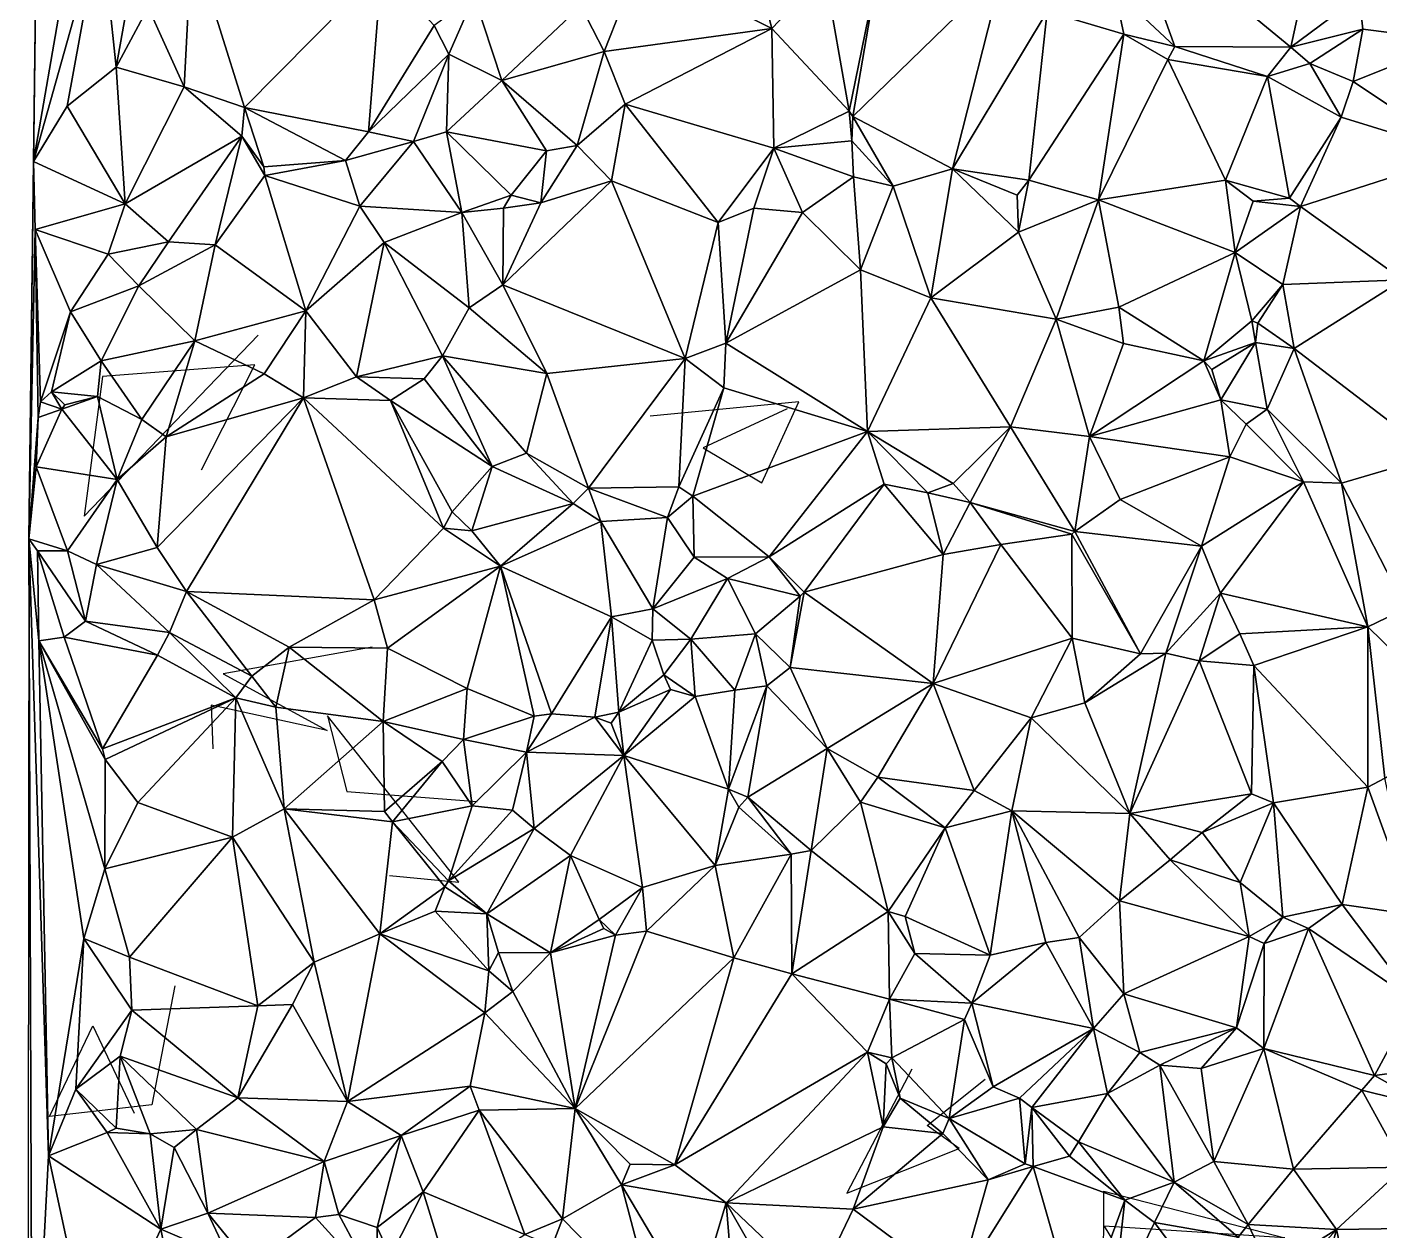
# Model space of a CAD drawing. Header units: metres. Extents: x -15 to 15, y -15.3 to 15.6.
# Drawn here: x -14.99 to -2.27, y -2.43 to 8.88 of the extents above; entities that cross this region are included whole.
import ezdxf

# ---------------------------------------------------------------- set-up
doc = ezdxf.new("R2010")
doc.units = ezdxf.units.M
doc.layers.add('CRACKS', color=1, linetype='Continuous')
doc.layers.add('STREET_MESH', color=7, linetype='Continuous')

msp = doc.modelspace()

# ---------------------------------------------------------------- linework, layer by layer
at = {"layer": 'CRACKS'}
for points in [[(-13.349, 4.716, 0.1), (-12.848, 5.705, 0.1), (-14.28, 5.593, 0.1), (-14.45, 4.283, 0.1), (-12.815, 5.984, 0.1)], [(-7.845, 5.292, 0.1), (-8.632, 4.923, 0.1), (-8.082, 4.596, 0.1), (-7.734, 5.357, 0.1), (-9.133, 5.221, 0.1)], [(-11.745, 3.051, 0.1), (-13.145, 2.8, 0.1), (-12.168, 2.267, 0.1), (-13.257, 2.506, 0.1), (-13.242, 2.097, 0.1)], [(-11.581, 0.907, 0.1), (-10.931, 0.843, 0.1), (-12.163, 2.407, 0.1), (-11.983, 1.694, 0.1), (-10.757, 1.603, 0.1)], [(-13.598, -0.131, 0.1), (-13.816, -1.247, 0.1), (-14.776, -1.358, 0.1), (-14.371, -0.506, 0.1), (-13.982, -1.326, 0.1)], [(-6.671, -0.914, 0.1), (-7.284, -2.077, 0.1), (-6.228, -1.658, 0.1), (-6.527, -1.444, 0.1), (-5.982, -1.008, 0.1)], [(-4.872, -2.899, 0.1), (-4.868, -2.059, 0.1), (-3.167, -2.498, 0.1), (-4.865, -2.389, 0.1), (-3.958, -3.873, 0.1)]]:
    msp.add_polyline3d(points, dxfattribs=at)
at = {"layer": 'STREET_MESH'}
for points in [[(-14.927, 7.613), (-14.872, 12.115), (-14.973, 4.07)], [(-14.927, 7.613), (-14.384, 10.761), (-14.872, 12.115)], [(-14.384, 10.761), (-14.927, 7.613), (-14.294, 9.869)], [(-4.657, 9.962), (-3.111, 8.688), (-2.769, 10.261)], [(-3.111, 8.688), (-2.466, 9.168), (-2.769, 10.261)], [(-4.657, 9.962), (-4.767, 9.226), (-4.201, 8.696)], [(-3.111, 8.688), (-4.657, 9.962), (-4.201, 8.696)], [(-14.927, 7.613), (-14.612, 8.133), (-14.294, 9.869)], [(-14.612, 8.133), (-14.152, 8.501), (-14.294, 9.869)], [(-14.294, 9.869), (-14.152, 8.501), (-13.986, 9.43)], [(-13.438, 9.703), (-13.851, 9.062), (-13.513, 8.316)], [(-12.943, 8.123), (-13.438, 9.703), (-13.513, 8.316)], [(-11.657, 9.424), (-13.438, 9.703), (-12.943, 8.123)], [(-8.196, 9.672), (-9.232, 9.491), (-7.989, 8.863)], [(-7.491, 9.388), (-8.196, 9.672), (-7.989, 8.863)], [(-2.166, 9.61), (-2.466, 9.168), (-1.565, 8.749)], [(-14.152, 8.501), (-13.851, 9.062), (-13.986, 9.43)], [(-11.778, 7.892), (-11.657, 9.424), (-12.943, 8.123)], [(-11.778, 7.892), (-11.161, 8.892), (-11.657, 9.424)], [(-9.232, 9.491), (-9.784, 9.074), (-9.564, 8.647)], [(-9.232, 9.491), (-9.564, 8.647), (-7.989, 8.863)], [(-7.26, 8.086), (-7.491, 9.388), (-7.989, 8.863)], [(-6.991, 9.409), (-7.491, 9.388), (-7.26, 8.086)], [(-7.227, 8.036), (-6.991, 9.409), (-7.26, 8.086)], [(-7.227, 8.036), (-6.291, 7.545), (-5.818, 9.41)], [(-6.991, 9.409), (-7.227, 8.036), (-5.818, 9.41)], [(-6.291, 7.545), (-5.399, 9.022), (-5.818, 9.41)], [(-11.161, 8.892), (-11.025, 8.622), (-10.785, 9.167)], [(-11.025, 8.622), (-10.526, 8.375), (-10.785, 9.167)], [(-10.526, 8.375), (-9.784, 9.074), (-10.785, 9.167)], [(-4.767, 9.226), (-5.399, 9.022), (-4.681, 8.81)], [(-4.201, 8.696), (-4.767, 9.226), (-4.681, 8.81)], [(-2.466, 9.168), (-3.111, 8.688), (-2.432, 8.858)], [(-2.466, 9.168), (-2.432, 8.858), (-1.565, 8.749)], [(-13.851, 9.062), (-14.152, 8.501), (-13.513, 8.316)], [(-9.784, 9.074), (-10.526, 8.375), (-9.564, 8.647)], [(-5.399, 9.022), (-6.291, 7.545), (-5.571, 7.439)], [(-4.681, 8.81), (-5.399, 9.022), (-5.571, 7.439)], [(-11.025, 8.622), (-11.161, 8.892), (-11.778, 7.892)], [(-9.564, 8.647), (-9.368, 8.152), (-7.989, 8.863)], [(-9.368, 8.152), (-7.97, 7.74), (-7.989, 8.863)], [(-7.97, 7.74), (-7.26, 8.086), (-7.989, 8.863)], [(-4.917, 7.254), (-4.681, 8.81), (-5.571, 7.439)], [(-4.917, 7.254), (-4.266, 8.572), (-4.681, 8.81)], [(-4.266, 8.572), (-4.201, 8.696), (-4.681, 8.81)], [(-3.111, 8.688), (-2.932, 8.536), (-2.432, 8.858)], [(-2.932, 8.536), (-2.525, 8.367), (-2.432, 8.858)], [(-2.432, 8.858), (-2.525, 8.367), (-1.565, 8.749)], [(-10.526, 8.375), (-9.817, 7.763), (-9.564, 8.647)], [(-9.564, 8.647), (-9.817, 7.763), (-9.368, 8.152)], [(-4.201, 8.696), (-4.266, 8.572), (-3.329, 8.413)], [(-3.111, 8.688), (-4.201, 8.696), (-3.329, 8.413)], [(-2.932, 8.536), (-3.111, 8.688), (-3.329, 8.413)], [(-2.525, 8.367), (-1.499, 7.679), (-1.565, 8.749)], [(-11.025, 8.622), (-11.778, 7.892), (-11.356, 7.802)], [(-11.046, 7.893), (-11.025, 8.622), (-11.356, 7.802)], [(-11.025, 8.622), (-11.046, 7.893), (-10.526, 8.375)], [(-4.917, 7.254), (-3.725, 7.44), (-4.266, 8.572)], [(-4.266, 8.572), (-3.725, 7.44), (-3.329, 8.413)], [(-2.636, 8.03), (-2.932, 8.536), (-3.329, 8.413)], [(-2.525, 8.367), (-2.932, 8.536), (-2.636, 8.03)], [(-14.612, 8.133), (-14.065, 7.215), (-14.152, 8.501)], [(-14.152, 8.501), (-14.065, 7.215), (-13.513, 8.316)], [(-3.725, 7.44), (-3.123, 7.269), (-3.329, 8.413)], [(-3.123, 7.269), (-2.636, 8.03), (-3.329, 8.413)], [(-14.065, 7.215), (-12.968, 7.853), (-13.513, 8.316)], [(-12.968, 7.853), (-12.943, 8.123), (-13.513, 8.316)], [(-10.526, 8.375), (-11.046, 7.893), (-10.106, 7.713)], [(-9.817, 7.763), (-10.526, 8.375), (-10.106, 7.713)], [(-1.499, 7.679), (-2.525, 8.367), (-2.636, 8.03)], [(-9.817, 7.763), (-9.495, 7.432), (-9.368, 8.152)], [(-9.368, 8.152), (-9.495, 7.432), (-8.493, 7.04)], [(-7.97, 7.74), (-9.368, 8.152), (-8.493, 7.04)], [(-14.065, 7.215), (-14.612, 8.133), (-14.927, 7.613)], [(-12.943, 8.123), (-12.968, 7.853), (-12.764, 7.564)], [(-12.943, 8.123), (-12.764, 7.564), (-11.995, 7.623)], [(-11.778, 7.892), (-12.943, 8.123), (-11.995, 7.623)], [(-7.237, 7.808), (-7.26, 8.086), (-7.97, 7.74)], [(-7.237, 7.808), (-7.227, 8.036), (-7.26, 8.086)], [(-7.227, 8.036), (-7.237, 7.808), (-6.846, 7.381)], [(-6.291, 7.545), (-7.227, 8.036), (-6.846, 7.381)], [(-3.123, 7.269), (-3.02, 7.19), (-2.636, 8.03)], [(-3.02, 7.19), (-1.499, 7.679), (-2.636, 8.03)], [(-11.356, 7.802), (-11.778, 7.892), (-11.995, 7.623)], [(-11.046, 7.893), (-11.356, 7.802), (-10.902, 7.134)], [(-11.046, 7.893), (-10.439, 7.298), (-10.106, 7.713)], [(-10.439, 7.298), (-11.046, 7.893), (-10.902, 7.134)], [(-13.66, 6.858), (-12.968, 7.853), (-14.065, 7.215)], [(-12.968, 7.853), (-13.66, 6.858), (-13.219, 6.831)], [(-12.753, 7.484), (-12.968, 7.853), (-13.219, 6.831)], [(-12.968, 7.853), (-12.753, 7.484), (-12.764, 7.564)], [(-11.859, 7.195), (-11.356, 7.802), (-11.995, 7.623)], [(-10.902, 7.134), (-11.356, 7.802), (-11.859, 7.195)], [(-9.495, 7.432), (-9.817, 7.763), (-10.16, 7.226)], [(-9.817, 7.763), (-10.106, 7.713), (-10.16, 7.226)], [(-7.237, 7.808), (-7.97, 7.74), (-7.221, 7.469)], [(-6.846, 7.381), (-7.237, 7.808), (-7.221, 7.469)], [(-10.106, 7.713), (-10.439, 7.298), (-10.16, 7.226)], [(-8.158, 7.176), (-7.97, 7.74), (-8.493, 7.04)], [(-8.158, 7.176), (-7.701, 7.135), (-7.97, 7.74)], [(-7.97, 7.74), (-7.701, 7.135), (-7.221, 7.469)], [(-1.499, 7.679), (-3.02, 7.19), (-2.056, 6.503)], [(-14.912, 6.976), (-14.927, 7.613), (-14.973, 4.07)], [(-14.912, 6.976), (-14.065, 7.215), (-14.927, 7.613)], [(-12.764, 7.564), (-12.753, 7.484), (-11.995, 7.623)], [(-12.753, 7.484), (-11.859, 7.195), (-11.995, 7.623)], [(-6.291, 7.545), (-6.846, 7.381), (-6.493, 6.333)], [(-5.668, 6.949), (-6.291, 7.545), (-6.493, 6.333)], [(-6.291, 7.545), (-5.682, 7.299), (-5.571, 7.439)], [(-6.291, 7.545), (-5.668, 6.949), (-5.682, 7.299)], [(-12.753, 7.484), (-13.219, 6.831), (-12.367, 6.21)], [(-11.859, 7.195), (-12.753, 7.484), (-12.367, 6.21)], [(-10.516, 6.455), (-9.495, 7.432), (-10.16, 7.226)], [(-10.516, 6.455), (-8.802, 5.763), (-9.495, 7.432)], [(-9.495, 7.432), (-8.802, 5.763), (-8.493, 7.04)], [(-7.221, 7.469), (-7.701, 7.135), (-7.156, 6.595)], [(-6.846, 7.381), (-7.221, 7.469), (-7.156, 6.595)], [(-6.846, 7.381), (-7.156, 6.595), (-6.493, 6.333)], [(-5.682, 7.299), (-5.668, 6.949), (-5.571, 7.439)], [(-5.668, 6.949), (-4.917, 7.254), (-5.571, 7.439)], [(-3.725, 7.44), (-4.917, 7.254), (-3.632, 6.76)], [(-3.465, 7.242), (-3.725, 7.44), (-3.632, 6.76)], [(-3.123, 7.269), (-3.725, 7.44), (-3.465, 7.242)], [(-10.509, 7.177), (-10.439, 7.298), (-10.902, 7.134)], [(-10.439, 7.298), (-10.509, 7.177), (-10.16, 7.226)], [(-4.917, 7.254), (-5.668, 6.949), (-5.315, 6.134)], [(-4.726, 6.247), (-4.917, 7.254), (-5.315, 6.134)], [(-4.917, 7.254), (-4.726, 6.247), (-3.632, 6.76)], [(-3.02, 7.19), (-3.123, 7.269), (-3.465, 7.242)], [(-14.065, 7.215), (-14.912, 6.976), (-14.226, 6.744)], [(-13.66, 6.858), (-14.065, 7.215), (-14.226, 6.744)], [(-11.859, 7.195), (-12.367, 6.21), (-11.632, 6.854)], [(-10.902, 7.134), (-11.859, 7.195), (-11.632, 6.854)], [(-10.833, 6.24), (-10.902, 7.134), (-11.632, 6.854)], [(-10.516, 6.455), (-10.509, 7.177), (-10.902, 7.134)], [(-10.516, 6.455), (-10.902, 7.134), (-10.833, 6.24)], [(-10.509, 7.177), (-10.516, 6.455), (-10.16, 7.226)], [(-8.419, 5.909), (-8.158, 7.176), (-8.493, 7.04)], [(-8.419, 5.909), (-7.701, 7.135), (-8.158, 7.176)], [(-7.701, 7.135), (-8.419, 5.909), (-7.156, 6.595)], [(-3.02, 7.19), (-3.465, 7.242), (-3.632, 6.76)], [(-3.185, 6.459), (-3.02, 7.19), (-3.632, 6.76)], [(-3.02, 7.19), (-3.185, 6.459), (-2.056, 6.503)], [(-8.802, 5.763), (-8.419, 5.909), (-8.493, 7.04)], [(-14.885, 5.208), (-14.912, 6.976), (-14.973, 4.07)], [(-14.912, 6.976), (-14.885, 5.208), (-14.862, 5.357)], [(-14.579, 6.202), (-14.912, 6.976), (-14.862, 5.357)], [(-14.912, 6.976), (-14.579, 6.202), (-14.226, 6.744)], [(-5.315, 6.134), (-5.668, 6.949), (-6.493, 6.333)], [(-14.579, 6.202), (-13.936, 6.445), (-14.226, 6.744)], [(-13.936, 6.445), (-13.66, 6.858), (-14.226, 6.744)], [(-13.66, 6.858), (-13.936, 6.445), (-13.219, 6.831)], [(-13.936, 6.445), (-13.41, 5.93), (-13.219, 6.831)], [(-13.219, 6.831), (-13.41, 5.93), (-12.367, 6.21)], [(-12.367, 6.21), (-11.891, 5.591), (-11.632, 6.854)], [(-11.632, 6.854), (-11.891, 5.591), (-11.082, 5.79)], [(-10.833, 6.24), (-11.632, 6.854), (-11.082, 5.79)], [(-4.726, 6.247), (-3.926, 5.741), (-3.632, 6.76)], [(-3.926, 5.741), (-3.475, 6.118), (-3.632, 6.76)], [(-3.475, 6.118), (-3.185, 6.459), (-3.632, 6.76)], [(-7.156, 6.595), (-8.419, 5.909), (-7.09, 5.079)], [(-7.156, 6.595), (-7.09, 5.079), (-6.493, 6.333)], [(-3.185, 6.459), (-3.077, 5.857), (-2.056, 6.503)], [(-3.077, 5.857), (-1.761, 4.848), (-2.056, 6.503)], [(-13.936, 6.445), (-14.579, 6.202), (-14.292, 5.74)], [(-13.41, 5.93), (-13.936, 6.445), (-14.292, 5.74)], [(-10.103, 5.621), (-10.516, 6.455), (-10.833, 6.24)], [(-10.103, 5.621), (-8.802, 5.763), (-10.516, 6.455)], [(-3.475, 6.118), (-3.421, 6.096), (-3.185, 6.459)], [(-3.421, 6.096), (-3.077, 5.857), (-3.185, 6.459)], [(-10.103, 5.621), (-10.833, 6.24), (-11.082, 5.79)], [(-7.09, 5.079), (-5.746, 5.122), (-6.493, 6.333)], [(-5.746, 5.122), (-5.315, 6.134), (-6.493, 6.333)], [(-4.684, 5.905), (-4.726, 6.247), (-5.315, 6.134)], [(-4.726, 6.247), (-4.684, 5.905), (-3.926, 5.741)], [(-14.757, 5.45), (-14.579, 6.202), (-14.862, 5.357)], [(-14.579, 6.202), (-14.757, 5.45), (-14.292, 5.74)], [(-13.41, 5.93), (-12.76, 5.62), (-12.367, 6.21)], [(-12.76, 5.62), (-12.39, 5.393), (-12.367, 6.21)], [(-12.39, 5.393), (-11.891, 5.591), (-12.367, 6.21)], [(-5.746, 5.122), (-5.001, 5.031), (-5.315, 6.134)], [(-5.001, 5.031), (-4.684, 5.905), (-5.315, 6.134)], [(-3.442, 5.913), (-3.475, 6.118), (-3.926, 5.741)], [(-3.442, 5.913), (-3.421, 6.096), (-3.475, 6.118)], [(-3.421, 6.096), (-3.442, 5.913), (-3.077, 5.857)], [(-13.908, 5.19), (-13.41, 5.93), (-14.292, 5.74)], [(-13.41, 5.93), (-13.908, 5.19), (-13.681, 5.027)], [(-12.76, 5.62), (-13.41, 5.93), (-13.681, 5.027)], [(-8.419, 5.909), (-8.802, 5.763), (-8.438, 5.489)], [(-8.419, 5.909), (-8.438, 5.489), (-7.09, 5.079)], [(-4.684, 5.905), (-5.001, 5.031), (-3.926, 5.741)], [(-3.853, 5.659), (-3.442, 5.913), (-3.926, 5.741)], [(-3.442, 5.913), (-3.853, 5.659), (-3.767, 5.375)], [(-3.331, 5.288), (-3.442, 5.913), (-3.767, 5.375)], [(-3.442, 5.913), (-3.331, 5.288), (-3.077, 5.857)], [(-3.077, 5.857), (-3.331, 5.288), (-2.634, 4.592)], [(-1.761, 4.848), (-3.077, 5.857), (-2.634, 4.592)], [(-14.757, 5.45), (-14.325, 5.407), (-14.292, 5.74)], [(-14.325, 5.407), (-13.908, 5.19), (-14.292, 5.74)], [(-11.891, 5.591), (-11.256, 5.572), (-11.082, 5.79)], [(-11.256, 5.572), (-10.615, 4.748), (-11.082, 5.79)], [(-10.615, 4.748), (-10.293, 4.874), (-11.082, 5.79)], [(-10.293, 4.874), (-10.103, 5.621), (-11.082, 5.79)], [(-9.712, 4.545), (-8.802, 5.763), (-10.103, 5.621)], [(-8.802, 5.763), (-9.712, 4.545), (-8.862, 4.559)], [(-8.438, 5.489), (-8.802, 5.763), (-8.862, 4.559)], [(-5.001, 5.031), (-3.767, 5.375), (-3.926, 5.741)], [(-3.767, 5.375), (-3.853, 5.659), (-3.926, 5.741)], [(-12.39, 5.393), (-12.76, 5.62), (-13.681, 5.027)], [(-10.293, 4.874), (-9.712, 4.545), (-10.103, 5.621)], [(-11.571, 5.369), (-11.891, 5.591), (-12.39, 5.393)], [(-11.256, 5.572), (-11.891, 5.591), (-11.571, 5.369)], [(-10.615, 4.748), (-11.256, 5.572), (-11.571, 5.369)], [(-8.732, 4.47), (-8.438, 5.489), (-8.862, 4.559)], [(-8.438, 5.489), (-8.732, 4.47), (-7.09, 5.079)], [(-14.885, 5.208), (-14.66, 5.286), (-14.862, 5.357)], [(-14.66, 5.286), (-14.757, 5.45), (-14.862, 5.357)], [(-14.634, 5.328), (-14.757, 5.45), (-14.66, 5.286)], [(-14.757, 5.45), (-14.634, 5.328), (-14.325, 5.407)], [(-14.325, 5.407), (-14.66, 5.286), (-14.141, 4.628)], [(-14.325, 5.407), (-14.634, 5.328), (-14.66, 5.286)], [(-13.908, 5.19), (-14.325, 5.407), (-14.141, 4.628)], [(-13.764, 3.989), (-12.39, 5.393), (-13.681, 5.027)], [(-13.764, 3.989), (-13.488, 3.575), (-12.39, 5.393)], [(-13.488, 3.575), (-11.727, 3.496), (-12.39, 5.393)], [(-11.075, 4.169), (-11.571, 5.369), (-12.39, 5.393)], [(-11.727, 3.496), (-11.075, 4.169), (-12.39, 5.393)], [(-10.993, 4.323), (-10.615, 4.748), (-11.571, 5.369)], [(-11.075, 4.169), (-10.993, 4.323), (-11.571, 5.369)], [(-3.767, 5.375), (-5.001, 5.031), (-3.682, 4.841)], [(-3.531, 5.145), (-3.767, 5.375), (-3.682, 4.841)], [(-3.531, 5.145), (-3.331, 5.288), (-3.767, 5.375)], [(-14.66, 5.286), (-14.901, 4.746), (-14.141, 4.628)], [(-14.901, 4.746), (-14.66, 5.286), (-14.885, 5.208)], [(-3.331, 5.288), (-3.531, 5.145), (-2.991, 4.606)], [(-3.331, 5.288), (-2.991, 4.606), (-2.634, 4.592)], [(-14.901, 4.746), (-14.885, 5.208), (-14.973, 4.07)], [(-13.908, 5.19), (-14.141, 4.628), (-13.681, 5.027)], [(-6.284, 4.59), (-5.746, 5.122), (-7.09, 5.079)], [(-6.124, 4.411), (-5.746, 5.122), (-6.284, 4.59)], [(-6.124, 4.411), (-5.14, 4.139), (-5.746, 5.122)], [(-5.746, 5.122), (-5.14, 4.139), (-5.001, 5.031)], [(-3.531, 5.145), (-3.682, 4.841), (-2.991, 4.606)], [(-14.141, 4.628), (-13.764, 3.989), (-13.681, 5.027)], [(-8.732, 4.47), (-8.013, 3.9), (-7.09, 5.079)], [(-8.013, 3.9), (-6.932, 4.584), (-7.09, 5.079)], [(-6.284, 4.59), (-7.09, 5.079), (-6.521, 4.5)], [(-7.09, 5.079), (-6.932, 4.584), (-6.521, 4.5)], [(-5.001, 5.031), (-5.14, 4.139), (-4.713, 4.44)], [(-3.682, 4.841), (-5.001, 5.031), (-4.713, 4.44)], [(-9.854, 4.401), (-10.293, 4.874), (-10.615, 4.748)], [(-9.854, 4.401), (-9.712, 4.545), (-10.293, 4.874)], [(-3.95, 3.999), (-3.682, 4.841), (-4.713, 4.44)], [(-2.991, 4.606), (-3.682, 4.841), (-3.95, 3.999)], [(-2.028, 3.415), (-1.761, 4.848), (-2.634, 4.592)], [(-14.609, 3.957), (-14.901, 4.746), (-14.973, 4.07)], [(-14.901, 4.746), (-14.609, 3.957), (-14.141, 4.628)], [(-10.993, 4.323), (-10.809, 4.145), (-10.615, 4.748)], [(-10.809, 4.145), (-9.854, 4.401), (-10.615, 4.748)], [(-14.141, 4.628), (-14.609, 3.957), (-14.334, 3.827)], [(-13.764, 3.989), (-14.141, 4.628), (-14.334, 3.827)], [(-6.932, 4.584), (-8.013, 3.9), (-7.685, 3.569)], [(-6.932, 4.584), (-7.685, 3.569), (-6.379, 3.921)], [(-6.932, 4.584), (-6.379, 3.921), (-6.521, 4.5)], [(-6.124, 4.411), (-6.284, 4.59), (-6.521, 4.5)], [(-3.771, 3.558), (-2.991, 4.606), (-3.95, 3.999)], [(-2.991, 4.606), (-3.771, 3.558), (-2.385, 3.243)], [(-2.991, 4.606), (-2.385, 3.243), (-2.634, 4.592)], [(-2.385, 3.243), (-2.028, 3.415), (-2.634, 4.592)], [(-9.595, 4.231), (-9.712, 4.545), (-9.854, 4.401)], [(-9.712, 4.545), (-8.969, 4.27), (-8.862, 4.559)], [(-8.969, 4.27), (-9.712, 4.545), (-9.595, 4.231)], [(-8.969, 4.27), (-8.732, 4.47), (-8.862, 4.559)], [(-8.732, 4.47), (-8.969, 4.27), (-8.718, 3.897)], [(-8.013, 3.9), (-8.732, 4.47), (-8.718, 3.897)], [(-6.379, 3.921), (-6.124, 4.411), (-6.521, 4.5)], [(-9.854, 4.401), (-10.809, 4.145), (-10.537, 3.811)], [(-9.595, 4.231), (-9.854, 4.401), (-10.537, 3.811)], [(-6.124, 4.411), (-6.379, 3.921), (-5.835, 4.015)], [(-6.124, 4.411), (-5.835, 4.015), (-5.169, 4.113)], [(-5.14, 4.139), (-6.124, 4.411), (-5.169, 4.113)], [(-5.14, 4.139), (-3.95, 3.999), (-4.713, 4.44)], [(-10.809, 4.145), (-10.993, 4.323), (-11.075, 4.169)], [(-9.496, 3.336), (-9.595, 4.231), (-10.537, 3.811)], [(-9.106, 3.413), (-8.969, 4.27), (-9.595, 4.231)], [(-9.496, 3.336), (-9.106, 3.413), (-9.595, 4.231)], [(-8.969, 4.27), (-9.106, 3.413), (-8.718, 3.897)], [(-14.941, -4.669), (-14.973, 4.07), (-14.988, -11.142)], [(-14.941, -4.669), (-14.787, -1.728), (-14.973, 4.07)], [(-14.787, -1.728), (-14.878, 3.112), (-14.973, 4.07)], [(-14.878, 3.112), (-14.891, 3.957), (-14.973, 4.07)], [(-14.891, 3.957), (-14.609, 3.957), (-14.973, 4.07)], [(-11.075, 4.169), (-11.727, 3.496), (-10.537, 3.811)], [(-10.809, 4.145), (-11.075, 4.169), (-10.537, 3.811)], [(-5.169, 4.113), (-5.835, 4.015), (-5.165, 3.137)], [(-5.14, 4.139), (-5.169, 4.113), (-4.523, 2.989)], [(-5.169, 4.113), (-5.165, 3.137), (-4.523, 2.989)], [(-3.95, 3.999), (-5.14, 4.139), (-4.523, 2.989)], [(-14.64, 3.144), (-14.891, 3.957), (-14.878, 3.112)], [(-14.64, 3.144), (-14.438, 3.297), (-14.891, 3.957)], [(-14.438, 3.297), (-14.609, 3.957), (-14.891, 3.957)], [(-14.609, 3.957), (-14.438, 3.297), (-14.334, 3.827)], [(-13.488, 3.575), (-13.764, 3.989), (-14.334, 3.827)], [(-5.165, 3.137), (-5.835, 4.015), (-6.473, 2.709)], [(-5.835, 4.015), (-6.379, 3.921), (-6.473, 2.709)], [(-4.285, 2.994), (-3.95, 3.999), (-4.523, 2.989)], [(-3.771, 3.558), (-3.95, 3.999), (-4.285, 2.994)], [(-14.438, 3.297), (-13.648, 3.188), (-14.334, 3.827)], [(-13.648, 3.188), (-13.488, 3.575), (-14.334, 3.827)], [(-8.718, 3.897), (-9.106, 3.413), (-8.404, 3.696)], [(-8.013, 3.9), (-8.718, 3.897), (-8.404, 3.696)], [(-7.722, 3.532), (-8.013, 3.9), (-8.404, 3.696)], [(-8.013, 3.9), (-7.722, 3.532), (-7.685, 3.569)], [(-6.379, 3.921), (-7.685, 3.569), (-6.473, 2.709)], [(-11.727, 3.496), (-11.6, 3.042), (-10.537, 3.811)], [(-11.6, 3.042), (-10.852, 2.663), (-10.537, 3.811)], [(-10.852, 2.663), (-10.223, 2.402), (-10.537, 3.811)], [(-10.537, 3.811), (-10.223, 2.402), (-10.06, 2.426)], [(-9.496, 3.336), (-10.537, 3.811), (-10.06, 2.426)], [(-8.404, 3.696), (-9.106, 3.413), (-8.749, 3.127)], [(-8.143, 3.177), (-8.404, 3.696), (-8.749, 3.127)], [(-8.143, 3.177), (-7.722, 3.532), (-8.404, 3.696)], [(-12.875, 2.78), (-13.488, 3.575), (-13.648, 3.188)], [(-13.488, 3.575), (-12.875, 2.78), (-12.526, 3.05)], [(-11.727, 3.496), (-13.488, 3.575), (-12.526, 3.05)], [(-7.685, 3.569), (-7.817, 2.86), (-6.473, 2.709)], [(-7.685, 3.569), (-7.722, 3.532), (-7.817, 2.86)], [(-11.6, 3.042), (-11.727, 3.496), (-12.526, 3.05)], [(-7.722, 3.532), (-8.143, 3.177), (-7.817, 2.86)], [(-3.771, 3.558), (-4.285, 2.994), (-3.97, 2.923)], [(-3.588, 3.177), (-3.771, 3.558), (-3.97, 2.923)], [(-3.771, 3.558), (-3.588, 3.177), (-2.385, 3.243)], [(-9.651, 2.393), (-9.496, 3.336), (-10.06, 2.426)], [(-9.496, 3.336), (-9.651, 2.393), (-9.427, 2.44)], [(-9.113, 3.116), (-9.106, 3.413), (-9.496, 3.336)], [(-9.113, 3.116), (-9.496, 3.336), (-9.427, 2.44)], [(-9.106, 3.413), (-9.113, 3.116), (-8.749, 3.127)], [(-2.028, 3.415), (-2.385, 3.243), (-1.438, 2.317)], [(-14.64, 3.144), (-13.763, 2.975), (-14.438, 3.297)], [(-13.763, 2.975), (-13.648, 3.188), (-14.438, 3.297)], [(-13.026, 2.576), (-13.648, 3.188), (-13.763, 2.975)], [(-12.875, 2.78), (-13.648, 3.188), (-13.026, 2.576)], [(-2.385, 3.243), (-3.588, 3.177), (-3.457, 2.88)], [(-2.386, 1.736), (-2.385, 3.243), (-3.457, 2.88)], [(-2.386, 1.736), (-2.225, 1.82), (-2.385, 3.243)], [(-2.385, 3.243), (-2.225, 1.82), (-1.438, 2.317)], [(-14.278, 2.096), (-14.64, 3.144), (-14.878, 3.112)], [(-14.878, 3.112), (-14.787, -1.728), (-14.455, 0.313)], [(-14.278, 2.096), (-14.878, 3.112), (-14.254, 1.995)], [(-14.258, 0.969), (-14.878, 3.112), (-14.455, 0.313)], [(-14.878, 3.112), (-14.258, 0.969), (-14.254, 1.995)], [(-14.278, 2.096), (-13.763, 2.975), (-14.64, 3.144)], [(-9.003, 2.792), (-9.113, 3.116), (-9.427, 2.44)], [(-9.113, 3.116), (-9.003, 2.792), (-8.749, 3.127)], [(-9.003, 2.792), (-8.71, 2.588), (-8.749, 3.127)], [(-8.337, 2.647), (-8.143, 3.177), (-8.749, 3.127)], [(-8.71, 2.588), (-8.337, 2.647), (-8.749, 3.127)], [(-8.337, 2.647), (-8.035, 2.687), (-8.143, 3.177)], [(-8.143, 3.177), (-8.035, 2.687), (-7.817, 2.86)], [(-5.549, 2.387), (-5.165, 3.137), (-6.473, 2.709)], [(-5.549, 2.387), (-5.047, 2.528), (-5.165, 3.137)], [(-5.165, 3.137), (-5.047, 2.528), (-4.523, 2.989)], [(-3.588, 3.177), (-3.97, 2.923), (-3.457, 2.88)], [(-14.278, 2.096), (-13.026, 2.576), (-13.763, 2.975)], [(-12.875, 2.78), (-12.65, 2.489), (-12.526, 3.05)], [(-12.65, 2.489), (-11.64, 2.353), (-12.526, 3.05)], [(-11.64, 2.353), (-11.6, 3.042), (-12.526, 3.05)], [(-10.852, 2.663), (-11.6, 3.042), (-11.64, 2.353)], [(-5.047, 2.528), (-4.285, 2.994), (-4.523, 2.989)], [(-4.285, 2.994), (-5.047, 2.528), (-4.622, 1.489)], [(-3.97, 2.923), (-4.285, 2.994), (-4.622, 1.489)], [(-8.035, 2.687), (-7.469, 2.098), (-7.817, 2.86)], [(-7.817, 2.86), (-7.469, 2.098), (-6.473, 2.709)], [(-3.481, 1.673), (-3.97, 2.923), (-4.622, 1.489)], [(-3.97, 2.923), (-3.481, 1.673), (-3.457, 2.88)], [(-3.481, 1.673), (-3.273, 1.59), (-3.457, 2.88)], [(-3.273, 1.59), (-2.386, 1.736), (-3.457, 2.88)], [(-12.65, 2.489), (-12.875, 2.78), (-13.026, 2.576)], [(-8.941, 2.655), (-9.003, 2.792), (-9.427, 2.44)], [(-9.003, 2.792), (-8.941, 2.655), (-8.71, 2.588)], [(-8.212, 1.642), (-8.035, 2.687), (-8.396, 1.716)], [(-8.035, 2.687), (-8.337, 2.647), (-8.396, 1.716)], [(-8.035, 2.687), (-8.212, 1.642), (-7.469, 2.098)], [(-6.473, 2.709), (-7.469, 2.098), (-6.993, 1.83)], [(-6.087, 1.704), (-6.473, 2.709), (-6.993, 1.83)], [(-6.087, 1.704), (-5.549, 2.387), (-6.473, 2.709)], [(-13.026, 2.576), (-14.278, 2.096), (-14.254, 1.995)], [(-13.948, 1.593), (-13.026, 2.576), (-14.254, 1.995)], [(-13.026, 2.576), (-13.948, 1.593), (-13.058, 1.266)], [(-12.572, 1.532), (-13.026, 2.576), (-13.058, 1.266)], [(-12.572, 1.532), (-12.65, 2.489), (-13.026, 2.576)], [(-10.885, 2.185), (-10.852, 2.663), (-11.64, 2.353)], [(-10.852, 2.663), (-10.885, 2.185), (-10.223, 2.402)], [(-8.941, 2.655), (-9.427, 2.44), (-9.378, 2.034)], [(-8.71, 2.588), (-8.941, 2.655), (-9.378, 2.034)], [(-8.396, 1.716), (-8.71, 2.588), (-9.378, 2.034)], [(-8.337, 2.647), (-8.71, 2.588), (-8.396, 1.716)], [(-12.65, 2.489), (-12.572, 1.532), (-11.64, 2.353)], [(-10.223, 2.402), (-10.295, 2.064), (-10.06, 2.426)], [(-10.295, 2.064), (-9.651, 2.393), (-10.06, 2.426)], [(-9.651, 2.393), (-9.498, 2.339), (-9.427, 2.44)], [(-9.427, 2.44), (-9.498, 2.339), (-9.378, 2.034)], [(-5.047, 2.528), (-5.549, 2.387), (-4.622, 1.489)], [(-12.572, 1.532), (-11.63, 1.509), (-11.64, 2.353)], [(-11.64, 2.353), (-11.63, 1.509), (-11.088, 1.977)], [(-10.885, 2.185), (-11.64, 2.353), (-11.088, 1.977)], [(-10.223, 2.402), (-10.885, 2.185), (-10.295, 2.064)], [(-9.651, 2.393), (-10.295, 2.064), (-9.378, 2.034)], [(-9.498, 2.339), (-9.651, 2.393), (-9.378, 2.034)], [(-5.549, 2.387), (-6.087, 1.704), (-5.732, 1.515)], [(-5.549, 2.387), (-5.732, 1.515), (-4.622, 1.489)], [(-10.803, 1.561), (-10.885, 2.185), (-11.088, 1.977)], [(-10.885, 2.185), (-10.803, 1.561), (-10.295, 2.064)], [(-10.295, 2.064), (-10.803, 1.561), (-10.425, 1.519)], [(-10.223, 1.348), (-10.295, 2.064), (-10.425, 1.519)], [(-10.295, 2.064), (-10.223, 1.348), (-9.378, 2.034)], [(-7.469, 2.098), (-8.212, 1.642), (-7.617, 1.14)], [(-7.154, 1.595), (-7.469, 2.098), (-7.617, 1.14)], [(-7.469, 2.098), (-7.154, 1.595), (-6.993, 1.83)], [(-14.258, 0.969), (-13.948, 1.593), (-14.254, 1.995)], [(-11.63, 1.509), (-11.552, 1.409), (-11.088, 1.977)], [(-11.552, 1.409), (-10.803, 1.561), (-11.088, 1.977)], [(-9.378, 2.034), (-10.223, 1.348), (-9.881, 1.093)], [(-9.204, 0.792), (-9.378, 2.034), (-9.881, 1.093)], [(-8.396, 1.716), (-9.378, 2.034), (-8.52, 0.999)], [(-9.378, 2.034), (-9.204, 0.792), (-8.52, 0.999)], [(-7.154, 1.595), (-6.358, 1.354), (-6.993, 1.83)], [(-6.358, 1.354), (-6.087, 1.704), (-6.993, 1.83)], [(-2.225, 1.82), (-2.386, 1.736), (-1.949, 0.538)], [(-8.297, 1.548), (-8.396, 1.716), (-8.52, 0.999)], [(-8.297, 1.548), (-8.212, 1.642), (-8.396, 1.716)], [(-6.087, 1.704), (-6.358, 1.354), (-5.732, 1.515)], [(-3.481, 1.673), (-4.622, 1.489), (-3.943, 1.31)], [(-3.273, 1.59), (-3.481, 1.673), (-3.943, 1.31)], [(-2.386, 1.736), (-3.273, 1.59), (-2.626, 0.634)], [(-1.949, 0.538), (-2.386, 1.736), (-2.626, 0.634)], [(-13.948, 1.593), (-14.258, 0.969), (-13.058, 1.266)], [(-12.29, 0.091), (-12.572, 1.532), (-13.058, 1.266)], [(-11.552, 1.409), (-12.572, 1.532), (-11.672, 0.357)], [(-12.572, 1.532), (-12.29, 0.091), (-11.672, 0.357)], [(-11.63, 1.509), (-12.572, 1.532), (-11.552, 1.409)], [(-11.028, 0.856), (-10.803, 1.561), (-11.552, 1.409)], [(-10.803, 1.561), (-11.028, 0.856), (-10.425, 1.519)], [(-7.806, 1.106), (-8.297, 1.548), (-8.52, 0.999)], [(-8.212, 1.642), (-8.297, 1.548), (-7.806, 1.106)], [(-8.212, 1.642), (-7.806, 1.106), (-7.617, 1.14)], [(-7.154, 1.595), (-7.617, 1.14), (-6.896, 0.569)], [(-6.358, 1.354), (-7.154, 1.595), (-6.896, 0.569)], [(-3.587, 0.842), (-3.273, 1.59), (-3.943, 1.31)], [(-3.184, 0.516), (-3.273, 1.59), (-3.587, 0.842)], [(-3.273, 1.59), (-3.184, 0.516), (-2.626, 0.634)], [(-11.061, 0.801), (-11.552, 1.409), (-11.672, 0.357)], [(-11.061, 0.801), (-11.028, 0.856), (-11.552, 1.409)], [(-11.028, 0.856), (-10.223, 1.348), (-10.425, 1.519)], [(-6.358, 1.354), (-5.936, 0.159), (-5.732, 1.515)], [(-5.732, 1.515), (-5.936, 0.159), (-5.414, 0.276)], [(-5.732, 1.515), (-4.719, 0.668), (-4.622, 1.489)], [(-5.099, 0.323), (-5.732, 1.515), (-5.414, 0.276)], [(-5.732, 1.515), (-5.099, 0.323), (-4.719, 0.668)], [(-4.719, 0.668), (-4.244, 1.053), (-4.622, 1.489)], [(-4.622, 1.489), (-4.244, 1.053), (-3.943, 1.31)], [(-10.223, 1.348), (-11.028, 0.856), (-10.668, 0.545)], [(-10.223, 1.348), (-10.668, 0.545), (-9.881, 1.093)], [(-6.736, 0.522), (-6.358, 1.354), (-6.896, 0.569)], [(-6.358, 1.354), (-6.736, 0.522), (-5.936, 0.159)], [(-4.244, 1.053), (-3.587, 0.842), (-3.943, 1.31)], [(-14.258, 0.969), (-14.026, 0.14), (-13.058, 1.266)], [(-13.058, 1.266), (-14.026, 0.14), (-12.82, -0.318)], [(-12.29, 0.091), (-13.058, 1.266), (-12.82, -0.318)], [(-10.668, 0.545), (-10.067, 0.179), (-9.881, 1.093)], [(-10.067, 0.179), (-9.611, 0.494), (-9.881, 1.093)], [(-9.611, 0.494), (-9.204, 0.792), (-9.881, 1.093)], [(-8.344, 0.132), (-7.806, 1.106), (-8.52, 0.999)], [(-7.801, -0.019), (-7.806, 1.106), (-8.344, 0.132)], [(-7.806, 1.106), (-7.801, -0.019), (-7.617, 1.14)], [(-7.617, 1.14), (-7.801, -0.019), (-6.896, 0.569)], [(-3.5, 0.334), (-4.244, 1.053), (-4.719, 0.668)], [(-3.587, 0.842), (-4.244, 1.053), (-3.5, 0.334)], [(-14.026, 0.14), (-14.258, 0.969), (-14.455, 0.313)], [(-9.204, 0.792), (-9.167, 0.384), (-8.52, 0.999)], [(-9.167, 0.384), (-8.344, 0.132), (-8.52, 0.999)], [(-11.153, 0.572), (-11.061, 0.801), (-11.672, 0.357)], [(-11.061, 0.801), (-11.153, 0.572), (-10.668, 0.545)], [(-11.028, 0.856), (-11.061, 0.801), (-10.668, 0.545)], [(-9.457, 0.346), (-9.204, 0.792), (-9.611, 0.494)], [(-9.457, 0.346), (-9.167, 0.384), (-9.204, 0.792)], [(-3.184, 0.516), (-3.587, 0.842), (-3.5, 0.334)], [(-5.099, 0.323), (-4.681, -0.207), (-4.719, 0.668)], [(-4.681, -0.207), (-3.5, 0.334), (-4.719, 0.668)], [(-10.647, 0.011), (-11.153, 0.572), (-11.672, 0.357)], [(-11.153, 0.572), (-10.647, 0.011), (-10.668, 0.545)], [(-10.647, 0.011), (-10.556, 0.182), (-10.668, 0.545)], [(-10.556, 0.182), (-10.067, 0.179), (-10.668, 0.545)], [(-7.801, -0.019), (-6.882, -0.254), (-6.896, 0.569)], [(-6.643, 0.175), (-6.736, 0.522), (-6.896, 0.569)], [(-6.882, -0.254), (-6.643, 0.175), (-6.896, 0.569)], [(-6.736, 0.522), (-6.643, 0.175), (-5.936, 0.159)], [(-3.359, 0.266), (-3.184, 0.516), (-3.5, 0.334)], [(-3.184, 0.516), (-3.359, 0.266), (-2.943, 0.407)], [(-3.184, 0.516), (-2.943, 0.407), (-2.626, 0.634)], [(-2.943, 0.407), (-1.943, -0.272), (-2.626, 0.634)], [(-1.943, -0.272), (-1.949, 0.538), (-2.626, 0.634)], [(-10.067, 0.179), (-9.567, 0.409), (-9.611, 0.494)], [(-9.457, 0.346), (-9.567, 0.409), (-10.067, 0.179)], [(-9.167, 0.384), (-9.837, -1.282), (-8.344, 0.132)], [(-9.167, 0.384), (-9.457, 0.346), (-9.837, -1.282)], [(-9.567, 0.409), (-9.457, 0.346), (-9.611, 0.494)], [(-3.363, -0.72), (-2.323, -0.973), (-2.943, 0.407)], [(-3.359, 0.266), (-3.363, -0.72), (-2.943, 0.407)], [(-2.323, -0.973), (-1.943, -0.272), (-2.943, 0.407)], [(-14.787, -1.728), (-14.529, -1.102), (-14.455, 0.313)], [(-14.529, -1.102), (-14.004, -0.359), (-14.455, 0.313)], [(-14.004, -0.359), (-14.026, 0.14), (-14.455, 0.313)], [(-12.29, 0.091), (-11.975, -1.216), (-11.672, 0.357)], [(-11.975, -1.216), (-10.685, -0.384), (-11.672, 0.357)], [(-10.685, -0.384), (-10.647, 0.011), (-11.672, 0.357)], [(-9.457, 0.346), (-10.067, 0.179), (-9.837, -1.282)], [(-5.936, 0.159), (-6.109, -0.292), (-5.414, 0.276)], [(-6.109, -0.292), (-4.966, -0.53), (-5.414, 0.276)], [(-4.966, -0.53), (-5.099, 0.323), (-5.414, 0.276)], [(-4.966, -0.53), (-4.681, -0.207), (-5.099, 0.323)], [(-3.5, 0.334), (-4.681, -0.207), (-3.621, -0.526)], [(-3.359, 0.266), (-3.5, 0.334), (-3.621, -0.526)], [(-3.363, -0.72), (-3.359, 0.266), (-3.621, -0.526)], [(-14.026, 0.14), (-14.004, -0.359), (-12.82, -0.318)], [(-10.647, 0.011), (-10.423, -0.183), (-10.556, 0.182)], [(-10.423, -0.183), (-10.067, 0.179), (-10.556, 0.182)], [(-10.067, 0.179), (-10.423, -0.183), (-9.837, -1.282)], [(-9.837, -1.282), (-8.901, -1.813), (-8.344, 0.132)], [(-8.901, -1.813), (-7.801, -0.019), (-8.344, 0.132)], [(-6.643, 0.175), (-6.882, -0.254), (-6.109, -0.292)], [(-6.643, 0.175), (-6.109, -0.292), (-5.936, 0.159)], [(-12.492, -0.305), (-12.29, 0.091), (-12.82, -0.318)], [(-12.29, 0.091), (-12.492, -0.305), (-11.975, -1.216)], [(-10.423, -0.183), (-10.647, 0.011), (-10.685, -0.384)], [(-7.801, -0.019), (-8.901, -1.813), (-7.089, -0.755)], [(-6.882, -0.254), (-7.801, -0.019), (-7.089, -0.755)], [(-9.837, -1.282), (-10.423, -0.183), (-10.685, -0.384)], [(-6.861, -0.808), (-6.882, -0.254), (-7.089, -0.755)], [(-6.109, -0.292), (-6.882, -0.254), (-6.176, -0.446)], [(-6.882, -0.254), (-6.861, -0.808), (-6.176, -0.446)], [(-4.529, -0.756), (-4.681, -0.207), (-4.966, -0.53)], [(-4.681, -0.207), (-4.529, -0.756), (-3.621, -0.526)], [(-14.004, -0.359), (-14.529, -1.102), (-14.114, -0.79)], [(-14.004, -0.359), (-14.114, -0.79), (-13.008, -1.182)], [(-12.82, -0.318), (-14.004, -0.359), (-13.008, -1.182)], [(-12.492, -0.305), (-12.82, -0.318), (-13.008, -1.182)], [(-11.975, -1.216), (-12.492, -0.305), (-13.008, -1.182)], [(-6.109, -0.292), (-6.176, -0.446), (-5.909, -1.08)], [(-4.966, -0.53), (-6.109, -0.292), (-5.909, -1.08)], [(-2.323, -0.973), (-1.921, -0.919), (-1.943, -0.272)], [(-10.822, -1.074), (-10.685, -0.384), (-11.975, -1.216)], [(-10.822, -1.074), (-9.837, -1.282), (-10.685, -0.384)], [(-6.176, -0.446), (-6.861, -0.808), (-6.321, -1.376)], [(-6.176, -0.446), (-6.321, -1.376), (-5.909, -1.08)], [(-5.66, -1.185), (-4.966, -0.53), (-5.909, -1.08)], [(-4.966, -0.53), (-5.66, -1.185), (-5.543, -1.274)], [(-4.834, -1.141), (-4.966, -0.53), (-5.543, -1.274)], [(-4.529, -0.756), (-4.966, -0.53), (-4.834, -1.141)], [(-4.529, -0.756), (-4.34, -0.877), (-3.621, -0.526)], [(-4.34, -0.877), (-3.954, -0.907), (-3.621, -0.526)], [(-3.954, -0.907), (-3.363, -0.72), (-3.621, -0.526)], [(-7.089, -0.755), (-8.901, -1.813), (-8.416, -2.168)], [(-6.94, -1.455), (-7.089, -0.755), (-8.416, -2.168)], [(-6.94, -1.455), (-6.912, -0.862), (-7.089, -0.755)], [(-6.912, -0.862), (-6.861, -0.808), (-7.089, -0.755)], [(-4.529, -0.756), (-4.834, -1.141), (-4.34, -0.877)], [(-3.832, -1.781), (-3.363, -0.72), (-3.954, -0.907)], [(-3.832, -1.781), (-3.085, -1.852), (-3.363, -0.72)], [(-2.323, -0.973), (-3.363, -0.72), (-2.443, -1.111)], [(-3.363, -0.72), (-3.085, -1.852), (-2.443, -1.111)], [(-14.529, -1.102), (-14.15, -1.469), (-14.114, -0.79)], [(-14.15, -1.469), (-13.831, -1.52), (-14.114, -0.79)], [(-14.114, -0.79), (-13.394, -1.479), (-13.008, -1.182)], [(-13.831, -1.52), (-13.394, -1.479), (-14.114, -0.79)], [(-6.783, -1.185), (-6.912, -0.862), (-6.94, -1.455)], [(-6.861, -0.808), (-6.912, -0.862), (-6.783, -1.185)], [(-6.861, -0.808), (-6.783, -1.185), (-6.321, -1.376)], [(-4.834, -1.141), (-4.206, -1.976), (-4.34, -0.877)], [(-4.206, -1.976), (-3.832, -1.781), (-4.34, -0.877)], [(-3.832, -1.781), (-3.954, -0.907), (-4.34, -0.877)], [(-1.798, -1.269), (-2.323, -0.973), (-2.443, -1.111)], [(-2.323, -0.973), (-1.798, -1.269), (-1.921, -0.919)], [(-14.234, -1.509), (-14.529, -1.102), (-14.787, -1.728)], [(-14.234, -1.509), (-14.15, -1.469), (-14.529, -1.102)], [(-10.822, -1.074), (-11.975, -1.216), (-11.473, -1.536)], [(-10.739, -1.298), (-10.822, -1.074), (-11.473, -1.536)], [(-10.739, -1.298), (-9.837, -1.282), (-10.822, -1.074)], [(-6.321, -1.376), (-5.66, -1.185), (-5.909, -1.08)], [(-5.107, -1.597), (-4.834, -1.141), (-5.543, -1.274)], [(-4.834, -1.141), (-5.107, -1.597), (-4.206, -1.976)], [(-3.085, -1.852), (-2.043, -1.833), (-2.443, -1.111)], [(-2.043, -1.833), (-1.798, -1.269), (-2.443, -1.111)], [(-13.394, -1.479), (-12.196, -1.78), (-13.008, -1.182)], [(-12.196, -1.78), (-11.975, -1.216), (-13.008, -1.182)], [(-11.975, -1.216), (-12.196, -1.78), (-11.473, -1.536)], [(-6.783, -1.185), (-6.94, -1.455), (-6.38, -1.519)], [(-6.321, -1.376), (-6.783, -1.185), (-6.38, -1.519)], [(-6.321, -1.376), (-5.608, -1.802), (-5.66, -1.185)], [(-5.66, -1.185), (-5.608, -1.802), (-5.543, -1.274)], [(-11.264, -2.065), (-10.739, -1.298), (-11.473, -1.536)], [(-10.739, -1.298), (-11.264, -2.065), (-10.31, -2.467)], [(-9.956, -2.318), (-9.837, -1.282), (-10.739, -1.298)], [(-9.956, -2.318), (-10.739, -1.298), (-10.31, -2.467)], [(-9.956, -2.318), (-9.402, -2), (-9.837, -1.282)], [(-9.321, -1.807), (-8.901, -1.813), (-9.837, -1.282)], [(-9.402, -2), (-9.321, -1.807), (-9.837, -1.282)], [(-5.954, -1.953), (-6.321, -1.376), (-6.38, -1.519)], [(-5.608, -1.802), (-6.321, -1.376), (-5.954, -1.953)], [(-5.608, -1.802), (-5.532, -1.829), (-5.543, -1.274)], [(-5.532, -1.829), (-5.189, -1.729), (-5.543, -1.274)], [(-5.189, -1.729), (-5.107, -1.597), (-5.543, -1.274)], [(-13.73, -2.416), (-14.234, -1.509), (-14.787, -1.728)], [(-14.15, -1.469), (-14.234, -1.509), (-13.831, -1.52)], [(-14.234, -1.509), (-13.73, -2.416), (-13.831, -1.52)], [(-13.604, -1.649), (-13.394, -1.479), (-13.831, -1.52)], [(-13.73, -2.416), (-13.604, -1.649), (-13.831, -1.52)], [(-13.604, -1.649), (-13.29, -2.267), (-13.394, -1.479)], [(-13.394, -1.479), (-13.29, -2.267), (-12.196, -1.78)], [(-7.223, -2.23), (-6.94, -1.455), (-8.416, -2.168)], [(-6.94, -1.455), (-7.223, -2.23), (-6.38, -1.519)], [(-7.223, -2.23), (-5.954, -1.953), (-6.38, -1.519)], [(-13.29, -2.267), (-13.604, -1.649), (-13.73, -2.416)], [(-12.196, -1.78), (-12.057, -2.278), (-11.473, -1.536)], [(-12.057, -2.278), (-11.698, -2.4), (-11.473, -1.536)], [(-11.698, -2.4), (-11.264, -2.065), (-11.473, -1.536)], [(-5.107, -1.597), (-5.189, -1.729), (-4.669, -2.144)], [(-4.206, -1.976), (-5.107, -1.597), (-4.669, -2.144)], [(-14.352, -3.752), (-14.787, -1.728), (-14.941, -4.669)], [(-14.352, -3.752), (-13.73, -2.416), (-14.787, -1.728)], [(-13.29, -2.267), (-12.276, -2.308), (-12.196, -1.78)], [(-12.276, -2.308), (-12.057, -2.278), (-12.196, -1.78)], [(-5.189, -1.729), (-5.532, -1.829), (-4.669, -2.144)], [(-9.321, -1.807), (-9.402, -2), (-8.901, -1.813)], [(-8.901, -1.813), (-9.402, -2), (-8.416, -2.168)], [(-6.24, -2.958), (-5.532, -1.829), (-5.954, -1.953)], [(-5.101, -3.323), (-5.532, -1.829), (-6.24, -2.958)], [(-5.532, -1.829), (-5.608, -1.802), (-5.954, -1.953)], [(-5.532, -1.829), (-5.101, -3.323), (-4.669, -2.144)], [(-3.51, -2.374), (-3.832, -1.781), (-4.206, -1.976)], [(-3.832, -1.781), (-3.51, -2.374), (-3.085, -1.852)], [(-3.085, -1.852), (-3.51, -2.374), (-2.682, -2.419)], [(-2.043, -1.833), (-3.085, -1.852), (-2.682, -2.419)], [(-1.841, -2.407), (-2.043, -1.833), (-2.682, -2.419)], [(-9.402, -2), (-9.956, -2.318), (-9.082, -3.211)], [(-9.402, -2), (-8.715, -3.16), (-8.416, -2.168)], [(-9.402, -2), (-9.082, -3.211), (-8.715, -3.16)], [(-6.24, -2.958), (-5.954, -1.953), (-7.223, -2.23)], [(-4.391, -2.354), (-4.206, -1.976), (-4.669, -2.144)], [(-4.391, -2.354), (-3.606, -2.491), (-4.206, -1.976)], [(-3.606, -2.491), (-3.51, -2.374), (-4.206, -1.976)], [(-11.572, -2.67), (-11.264, -2.065), (-11.698, -2.4)], [(-11.264, -2.065), (-11.572, -2.67), (-11.004, -2.908)], [(-10.31, -2.467), (-11.264, -2.065), (-11.004, -2.908)], [(-5.101, -3.323), (-4.784, -3.158), (-4.669, -2.144)], [(-4.784, -3.158), (-4.391, -2.354), (-4.669, -2.144)], [(-13.087, -2.692), (-13.29, -2.267), (-13.73, -2.416)], [(-13.29, -2.267), (-13.087, -2.692), (-12.888, -2.759)], [(-12.276, -2.308), (-13.29, -2.267), (-12.888, -2.759)], [(-12.057, -2.278), (-12.276, -2.308), (-11.701, -2.944)], [(-12.057, -2.278), (-11.701, -2.944), (-11.698, -2.4)], [(-8.715, -3.16), (-8.321, -3.359), (-8.416, -2.168)], [(-7.576, -2.969), (-7.223, -2.23), (-8.416, -2.168)], [(-8.321, -3.359), (-7.799, -3.253), (-8.416, -2.168)], [(-7.799, -3.253), (-7.576, -2.969), (-8.416, -2.168)], [(-7.576, -2.969), (-6.24, -2.958), (-7.223, -2.23)], [(-12.276, -2.308), (-12.888, -2.759), (-11.701, -2.944)], [(-11.701, -2.944), (-11.572, -2.67), (-11.698, -2.4)], [(-10.053, -2.572), (-9.956, -2.318), (-10.31, -2.467)], [(-9.956, -2.318), (-10.053, -2.572), (-9.082, -3.211)], [(-4, -2.878), (-4.391, -2.354), (-4.784, -3.158)], [(-4, -2.878), (-3.606, -2.491), (-4.391, -2.354)], [(-3.606, -2.491), (-3.303, -2.808), (-3.51, -2.374)], [(-3.51, -2.374), (-3.303, -2.808), (-2.682, -2.419)], [(-2.597, -2.805), (-1.841, -2.407), (-2.682, -2.419)], [(-1.841, -2.407), (-2.597, -2.805), (-1.755, -2.906)], [(-13.73, -2.416), (-14.352, -3.752), (-13.47, -3.742)], [(-13.087, -2.692), (-13.73, -2.416), (-13.47, -3.742)], [(-3.303, -2.808), (-3.159, -2.947), (-2.682, -2.419)], [(-3.159, -2.947), (-2.844, -3.02), (-2.682, -2.419)], [(-2.844, -3.02), (-2.597, -2.805), (-2.682, -2.419)]]:
    msp.add_3dface(points, dxfattribs=at)

doc.saveas('drawing.dxf')
